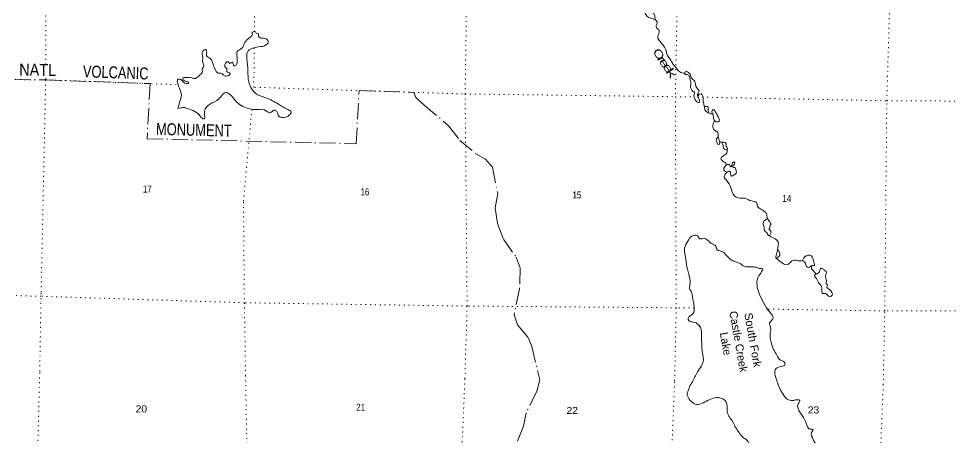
# Model space of a CAD drawing. Header units: feet. Extents: x -509309 to -252658, y -547785 to -360805.
# Drawn here: x -341411 to -318113, y -456902 to -446434 of the extents above; entities that cross this region are included whole.
import ezdxf
from ezdxf.enums import TextEntityAlignment as Align

# ---------------------------------------------------------------- set-up
doc = ezdxf.new("R2010")
doc.units = ezdxf.units.FT
doc.header["$LTSCALE"] = 80
doc.linetypes.add('DOT_DASHED', pattern=[7.7, 5, -1.2, 0.3, -1.2])
doc.linetypes.add('DOTTED', pattern=[1.5, 0.3, -1.2])
for name, color, linetype, lineweight in [('39', 7, 'Continuous', 13), ('44', 7, 'DOT_DASHED', 13), ('7', 7, 'DOTTED', 13)]:
    doc.layers.add(name, color=color, linetype=linetype, lineweight=lineweight)
doc.layers.add('41', color=7, linetype='Continuous')

msp = doc.modelspace()

# ---------------------------------------------------------------- linework, layer by layer
at = {"layer": '39'}
for points in [[(-325771.92, -446235.75), (-325623.28, -446255.82), (-325543.42, -446303.09), (-325518.47, -446393.82), (-325511.17, -446450.17), (-325589.42, -446433.05), (-325695.54, -446393.47), (-325760.81, -446308.22), (-325774.01, -446241.75), (-325769.91, -446235.78)], [(-325515.33, -446454.57), (-325462.05, -446539.22), (-325487.05, -446603.17), (-325479.67, -446653.49), (-325420.14, -446716.56), (-325415.1, -446790.96), (-325446.77, -446903.04), (-325389.82, -447008.26), (-325253.46, -447194.9), (-325201.3, -447358.32), (-325136.11, -447449.59), (-325075.19, -447558.89), (-324986.07, -447666.55), (-324896.85, -447766.18), (-324769.78, -447797.53)], [(-337432.94, -448683.84), (-337390.6, -448525.7), (-337343.96, -448347.53), (-337421.31, -448111.45), (-337427.17, -447946.64), (-337360.93, -447959.58), (-337259.51, -448049.32), (-337181.12, -448056.39), (-337162.75, -448036.55), (-337230.75, -448005.51), (-337300.58, -447960.38), (-337316.19, -447924.01), (-337217.4, -447909.26), (-337102.64, -447904.76), (-337036.6, -447931.76), (-336882.5, -447843.41), (-336821.05, -447761.86), (-336826.39, -447709.56), (-336784.79, -447607.66), (-336814.01, -447534.95), (-336812.27, -447404.39), (-336810.24, -447251.74), (-336733.2, -447208.57), (-336713.78, -447261.06), (-336719.17, -447363.45), (-336627.5, -447430.96), (-336547.18, -447594.76), (-336484.7, -447738.22), (-336431.15, -447797.2), (-336344.73, -447804.38), (-336283.03, -447855.42), (-336164.27, -447852.99), (-336131.44, -447805.21), (-336167.34, -447780.63), (-336213.29, -447755.91), (-336212.41, -447689.62), (-336248.17, -447654.99), (-336242.75, -447550.6), (-336177.87, -447513.3), (-336134.11, -447552.05), (-336077.41, -447524.68), (-336034.3, -447611.64), (-335979.74, -447594.29), (-335951.93, -447470.1), (-335954.96, -447395.73), (-335953.14, -447259.15), (-335827.18, -447168.42), (-335775.39, -447056.61), (-335677.19, -446935.37), (-335576.8, -446800.11), (-335580.77, -446796.03), (-335497.83, -446762.99), (-335478.22, -446801.42), (-335424.08, -446816.2), (-335416.84, -446876.57), (-335408.98, -446890.74), (-335264.63, -446930.83), (-335175.12, -447008.36), (-335228.54, -447092.03), (-335416.31, -447139.75), (-335697.78, -447272.6), (-335708.04, -447439.2), (-335685.89, -447740.84), (-335665.36, -448012.32), (-335496.13, -448299.84), (-335232.07, -448415.87), (-334924.25, -448570.64), (-334686.6, -448706.4), (-334606.93, -448767.73), (-334650.27, -448849.52), (-334737.42, -448896.57), (-334916.18, -448872.09), (-334962.97, -448758.96), (-335024.88, -448723.99), (-335128.34, -448786.89), (-335274.24, -448712.63), (-335423.07, -448706.62), (-335549.84, -448706.94), (-335892.23, -448579.83), (-336029.37, -448451.44), (-336142.33, -448321.36), (-336242.42, -448281.86), (-336368.67, -448394.68), (-336573.87, -448542.62), (-336752.94, -448692.91), (-336765.01, -448843.42), (-336778.39, -448941.68), (-336828.42, -448920.92), (-336929.58, -448811.09), (-337101.34, -448714.38), (-337263.6, -448659.98)], [(-324770.21, -447797.42), (-324755.83, -447753.99), (-324681.74, -447781.1), (-324630.26, -447844.06), (-324611.02, -447910.61), (-324529.61, -447992.06), (-324471.58, -448167.61), (-324416.21, -448240.67), (-324439.22, -448306.65), (-324456.03, -448360.67), (-324401.36, -448485.95), (-324416.08, -448533.97), (-324452.19, -448525.46), (-324485.99, -448494.87), (-324529.42, -448432.01), (-324544.55, -448359.49), (-324531.66, -448297.39), (-324525.38, -448279.39), (-324577.23, -448244.55), (-324612.75, -448191.84), (-324629.63, -448099.2), (-324619.01, -448057.16), (-324637.93, -447966.5), (-324656.82, -447873.84), (-324714.65, -447834.9), (-324770.69, -447812.06), (-324769.73, -447796.68)], [(-324457.39, -448378.46), (-324374.97, -448317.56), (-324337.01, -448338.15), (-324312.94, -448495.17), (-324291.99, -448583.84), (-324278.09, -448645.21)], [(-337263.6, -448659.98), (-337364.28, -448664.67), (-337432.94, -448683.84)], [(-324278.14, -448645.01), (-324257.78, -448734.97), (-324210, -448773.77), (-324181.94, -448782.18), (-324189.16, -448719.81), (-324188.26, -448651.52), (-324246.28, -448626.64), (-324278.09, -448645.21)], [(-324069.68, -448813.82), (-324091.6, -448797.45), (-324088.76, -448735.21), (-324056.22, -448709.53), (-323996.86, -448784.65), (-323935.9, -448891.94), (-323915.19, -448998.69), (-323965.75, -449018.1), (-324037.59, -448972.95), (-324058.88, -448867.68), (-324068.94, -448813.99)], [(-324186.35, -448785.44), (-324141.97, -448802.81), (-324097.9, -448817.46), (-324068.84, -448814.52)], [(-324027.75, -448989.15), (-324064.95, -449062.99), (-324058.53, -449185.62), (-323996.94, -449244.7), (-323949.03, -449273.46), (-323941.62, -449321.77), (-323934.48, -449390.17)], [(-323934.48, -449390.17), (-323983.65, -449455.81), (-323964.68, -449542.45), (-323935.06, -449585.03), (-323896.33, -449547.38), (-323909.45, -449474.88), (-323934.48, -449390.17)], [(-323898.84, -449515.61), (-323803.49, -449526.52), (-323739.46, -449553.49), (-323744.18, -449605.66), (-323736.48, -449631.88), (-323705.12, -449694.57), (-323713.35, -449708.52), (-323779.55, -449693.58), (-323805.39, -449669.13), (-323814.51, -449598.69), (-323822.29, -449578.5), (-323847.21, -449521.96)], [(-323714.18, -449709.07), (-323718.47, -449790.82), (-323816.11, -449869.88), (-323871.28, -449933.43), (-323793.86, -450012.81), (-323748.07, -450049.58), (-323740.39, -450107.11)], [(-323724.84, -450274.86), (-323800.34, -450197.54), (-323777.52, -450145.62), (-323704.26, -450084.32), (-323650.1, -450097.09), (-323620.43, -450135.66), (-323599.99, -450111.82), (-323580.9, -450037.75), (-323538.38, -450018.22), (-323527.06, -450074.62), (-323569.87, -450116.24), (-323570.32, -450150.39), (-323528.13, -450154.97), (-323496.66, -450209.63), (-323485.71, -450294.15), (-323550.84, -450349.53), (-323607.44, -450368.87), (-323630.86, -450314.31), (-323632.04, -450252.02), (-323670.24, -450249.5), (-323696.58, -450263.21), (-323724.91, -450274.89)], [(-323724.44, -450274.7), (-323784.99, -450404.67), (-323733.61, -450475.67), (-323619.41, -450664.02), (-323563.18, -450823.48), (-323399.49, -450922.09), (-323266.73, -450925.87), (-323108.65, -450992.26), (-322984.4, -451030.08), (-322951.46, -451124.94), (-322875.94, -451196.26), (-322806.03, -451235.36), (-322724.78, -451328.85), (-322717.48, -451385.2), (-322704.06, -451435.6)], [(-322704.06, -451435.6), (-322793.41, -451496.69), (-322814.22, -451548.64), (-322791.39, -451647.38), (-322786.1, -451703.7), (-322764.67, -451756.22), (-322714.88, -451795.06), (-322685.42, -451849.69), (-322667.45, -451859.97), (-322632.66, -451816.24), (-322621.67, -451746.08), (-322667.22, -451691.23), (-322646.83, -451671.41), (-322650.22, -451623.15), (-322623.39, -451573.28), (-322650.79, -451514.66), (-322704.06, -451435.6)], [(-324582.79, -455519.17), (-324451.28, -455265.44), (-324306.41, -454964.02), (-324332.39, -454798.94), (-324342.8, -454674.25), (-324353.63, -454429.01), (-324370.54, -454187.72), (-324433.53, -454082.41), (-324559.48, -454020.46), (-324673.67, -453982.78), (-324688.94, -453920.3), (-324579.01, -453825.34), (-324535.27, -453713.42), (-324549.15, -453546.49), (-324588.54, -453331.01), (-324601.77, -453266.55), (-324647.24, -453205.68), (-324641.61, -453085.22), (-324653.1, -452890.2), (-324720.15, -452636.18), (-324755.17, -452394.64), (-324776.4, -452175.38), (-324691.51, -451995.71), (-324595.24, -451868.42), (-324456.37, -451866.25), (-324394.92, -451935.38), (-324290.17, -451926.73), (-324122.7, -452043.47), (-323996.99, -452123.5), (-323956, -452218.46), (-323881.88, -452243.56), (-323752.21, -452327.65), (-323657, -452431.38), (-323569.2, -452486.79), (-323387.06, -452559.53), (-323291.35, -452625.09), (-323086.25, -452635.87), (-322987.85, -452651.24), (-322911.75, -452678.37), (-322823.52, -452701.65), (-322844.23, -452745.57), (-322961.9, -452969), (-322912.09, -453309.17), (-322796.54, -453547.77), (-322650.61, -453770.69), (-322567.98, -453912.42), (-322584.66, -453956.4), (-322652.25, -454045.9), (-322620.03, -454194.99), (-322630.92, -454257.12), (-322629.64, -454464.06), (-322554.39, -454706.13), (-322471.79, -454849.87), (-322380.85, -454971.62), (-322271.02, -455035.36), (-322269.65, -455083.59), (-322360.8, -455128.58), (-322502.59, -455199.01), (-322524.02, -455297.16), (-322495.28, -455406.03), (-322476.12, -455478.6), (-322445.98, -455548.91)], [(-322667.37, -451859.02), (-322551.57, -451921.79), (-322440.1, -452013.68), (-322441.57, -452124.15), (-322452.78, -452210.38)], [(-322452.78, -452210.38), (-322478.39, -452320.53), (-322493.87, -452424.79), (-322437.11, -452393.4), (-322398.21, -452343.7), (-322409.38, -452275.25), (-322452.76, -452210.24)], [(-322477.57, -452427.9), (-322340.5, -452543.35), (-322204.21, -452583.34), (-322153.46, -452549.87), (-322078.06, -452478.55), (-321941.38, -452490.42), (-321832.64, -452483.83)], [(-321832.64, -452483.83), (-321742.51, -452364.5), (-321647.77, -452351.7), (-321580.04, -452402.82), (-321551.36, -452515.71), (-321540.57, -452612.28), (-321586.76, -452605.64), (-321677.96, -452654.64), (-321727.99, -452633.89), (-321747.47, -452585.41), (-321780.73, -452514.66), (-321832.64, -452483.83)], [(-321601.92, -452612.63), (-321604, -452691.79), (-321560.36, -452738.58), (-321516.79, -452791.39), (-321501.2, -452829.77)], [(-321501.62, -452828.73), (-321415.96, -452774.66), (-321397.24, -452728.7), (-321382.46, -452676.66), (-321326.23, -452685.45), (-321296.46, -452715.98), (-321240.63, -452754.89), (-321260.45, -452883.2), (-321237.24, -452953.82), (-321235.98, -453010.09), (-321244.61, -453054.17), (-321208.94, -453094.83), (-321221.46, -453128.81), (-321160.11, -453205.97), (-321091.59, -453349.52), (-321150.39, -453382.89), (-321260.05, -453307.09), (-321326.44, -453306.21), (-321346.78, -453171.34), (-321399.77, -453070.18), (-321451.14, -452999.19), (-321484.43, -452930.44), (-321526.07, -452883.68), (-321522.89, -452841.05), (-321501.2, -452829.77)], [(-324582.79, -455519.17), (-324657.64, -455645.58), (-324690.63, -455737.63), (-324707.01, -455771.6), (-324682.26, -455914.49), (-324574.93, -456030.16), (-324513.06, -456069.01), (-324190.89, -455972.09), (-323851.16, -455927.59), (-323743.49, -456007.11), (-323709.87, -456274.65), (-323563.68, -456527.34), (-323490.76, -456672.77), (-323415.52, -456784.07), (-323322.26, -456901.6), (-323224.52, -456968.96), (-323129.44, -457106.59), (-322981.85, -457210.65), (-322868.46, -457535.3), (-322809.71, -457692.63), (-322748.99, -457854), (-322772.53, -458008.41), (-322767.25, -458086.81), (-322762.3, -458201.37), (-322823.54, -458307.16), (-322719.37, -458332.41), (-322395.52, -458269.66), (-322243.18, -458295.43), (-322162.61, -458481.12), (-321949.82, -458698.38), (-321803.92, -458768.27), (-321707.04, -458715.09), (-321549.01, -458777.08), (-321469.81, -458894.46), (-321443.99, -458924.87), (-321403.35, -458873.09), (-321378.16, -458756.86), (-321314.08, -458775.64), (-321254.71, -458866.68), (-321209.2, -458937.48), (-321160.81, -458915.92), (-321167.85, -458811.38), (-321147.17, -458747.33), (-321138.34, -458663.06), (-321135.2, -458542.56), (-321112.4, -458466.48), (-321113.61, -458382.1), (-321138.25, -458227.15), (-321173.46, -458128.34), (-321160.14, -457993.9), (-321211.71, -457927.05), (-321257.98, -457723.65), (-321243.21, -457647.48), (-321264.76, -457591), (-321300.73, -457572.53), (-321347.32, -457403.28), (-321429.68, -457195.48), (-321603.2, -456860.13), (-321608.51, -456783.74), (-321563.56, -456701.87), (-321611.74, -456701.34), (-321679.76, -456674.48), (-321758.51, -456508.9), (-321869.05, -456308.83), (-321949.85, -456147.24), (-321926.72, -456037.01), (-321896.08, -455981.1), (-321974.2, -455962.17), (-322082.8, -455981.07), (-322210.97, -455945.52), (-322330.06, -455799.59), (-322383.35, -455716.1), (-322391.38, -455702.5), (-322445.98, -455548.91)]]:
    msp.add_spline(points, degree=3, dxfattribs=at)
at = {"layer": '44'}
for points in [[(-345821.48, -447905.02), (-340735.48, -447966.81), (-338129.56, -448057.35), (-338203.41, -449437.32), (-332980.49, -449561.39), (-332909.05, -448231.39), (-331538.27, -448279.8), (-331487.95, -448402.73), (-331277.96, -448596.09), (-330671.04, -449113.35), (-330393.61, -449477.07), (-329990.81, -449811.14), (-329751.64, -449948.77), (-329578.02, -450149.44), (-329444.78, -450807.97), (-329505.5, -451164.83), (-329450.05, -451556.24), (-329299.9, -451943.52), (-328981.84, -452400.61), (-328883.88, -452666.13), (-328899.27, -453190.89), (-329037.69, -453839.88), (-328953.57, -454091.04), (-328687.35, -454406.25), (-328594.75, -454633.45), (-328392.61, -455464.99)], [(-328392.61, -455464.99), (-328466.12, -455751.17), (-328736.61, -456292.31), (-328799.13, -456623.27), (-329003.12, -457135.65)]]:
    msp.add_lwpolyline(points, dxfattribs=at)
at = {"layer": '7'}
for p, q in [((-335525.98, -447169.44), (-335537.67, -448270.33)), ((-319814.37, -455585.61), (-319953.42, -459053.66))]:
    msp.add_line(p, q, dxfattribs=at)
for points in [[(-330265.11, -455438.25), (-330208.41, -453619.69), (-330258.63, -448317.45), (-330178.26, -443031.01), (-330070.94, -437684.66), (-329953.93, -432366.57), (-329834.96, -427052.52), (-329694, -421748.81), (-329573.96, -416505.09), (-329485.6, -411222.77), (-329479.91, -409732.55)], [(-335329.14, -435609.35), (-335381.2, -437539.52), (-335480.63, -442898.03), (-335521.7, -446765.48)], [(-340653.32, -437400.92), (-340722.57, -442759.83), (-340734.52, -447581.29)], [(-324856.65, -441218.16), (-324901.69, -443137.53), (-325007.7, -448385.46), (-324985.33, -453663.22), (-325026.24, -455512.72)], [(-319814.37, -455585.61), (-319776.79, -453740.71), (-319725.05, -448488.04), (-319602.97, -444373.34)], [(-345821.48, -447905.02), (-340735.48, -447966.81), (-337427.95, -448083.76)], [(-340735.37, -447922.47), (-340735.48, -447966.81), (-340850.9, -453300.99), (-340885.46, -455283.63)], [(-335629.35, -448147.71), (-330258.63, -448317.45), (-325007.7, -448385.46), (-324542.36, -448394.5)], [(-324451.24, -448396.27), (-319725.05, -448488.04), (-316978.68, -448498.88)], [(-335586.44, -448704.26), (-335795.93, -451021.97), (-335773.04, -453537.46), (-335743.25, -455359.1)], [(-324536.02, -453669.9), (-324985.33, -453663.22), (-330208.41, -453619.69), (-335773.04, -453537.46), (-340853.69, -453375.29), (-345886.48, -453245.91)], [(-317050.83, -453744.13), (-319776.79, -453740.71), (-322698.63, -453697.24)], [(-340885.46, -455283.63), (-340976.82, -458825.86), (-341069.35, -463951.22), (-341163.49, -469247.31)], [(-335743.25, -455359.1), (-335683.38, -458737.08), (-335826.76, -464137.09), (-335865.69, -469327.32)], [(-330265.11, -455438.25), (-330408.88, -458937.36), (-330506.62, -464189.22), (-330595.96, -469403)], [(-325026.24, -455512.72), (-325168.85, -458968.52), (-325265.17, -464282.67), (-325356.56, -469500.45)]]:
    msp.add_lwpolyline(points, dxfattribs=at)

# ---------------------------------------------------------------- texts
at = {"layer": '41'}
for s, rotation, width, p in [('C', 302.778, 1.4, (-325510.38, -447368.28)), ('r', 301.446, 1.7, (-325436.55, -447488.68)), ('e', 301.395, 1.55, (-325366.44, -447596.51)), ('e', 304.794, 1.65, (-325270.46, -447727.09)), ('k', 303.775, 1.8, (-325192.49, -447851.56))]:
    msp.add_text(s, height=200, rotation=rotation, dxfattribs=dict(at, width=width)).set_placement(p, align=Align.CENTER)
for s, p in [('Castle Creek', (-323661.84, -453762.56)), ('Lake', (-323897.01, -454292.56))]:
    msp.add_text(s, height=200, rotation=280, dxfattribs=at).set_placement(p)
at = {"layer": '41', "width": 1.05}
msp.add_text('South Fork', height=200, rotation=280, dxfattribs=at).set_placement((-323286.55, -453807.8))
at = {"layer": '44'}
for s, rotation, width, p in [('NATL', 359.304, 0.9, (-341398.8, -447857.94)), ('VOLCANIC', 357.975, 0.8, (-339811.27, -447899.43)), ('MONUMENT', 358.639, 0.8, (-337983.16, -449341.09))]:
    msp.add_text(s, height=300, rotation=rotation, dxfattribs=dict(at, width=width)).set_placement(p)
at = {"layer": '7'}
for s, width, p in [('17', 0.85, (-338308.74, -450781.33)), ('16', 0.85, (-332871.97, -450852.03)), ('15', 0.85, (-327577.45, -450929.16)), ('14', 0.85, (-322332.25, -451014.67)), ('20', 1.1, (-338489.74, -456276.53)), ('21', 0.85, (-332978.62, -456237.15)), ('22', 1.1, (-327726.32, -456315.91)), ('23', 1.1, (-321699.14, -456304.69))]:
    msp.add_text(s, height=175, dxfattribs=dict(at, width=width)).set_placement(p)

doc.saveas('drawing.dxf')
